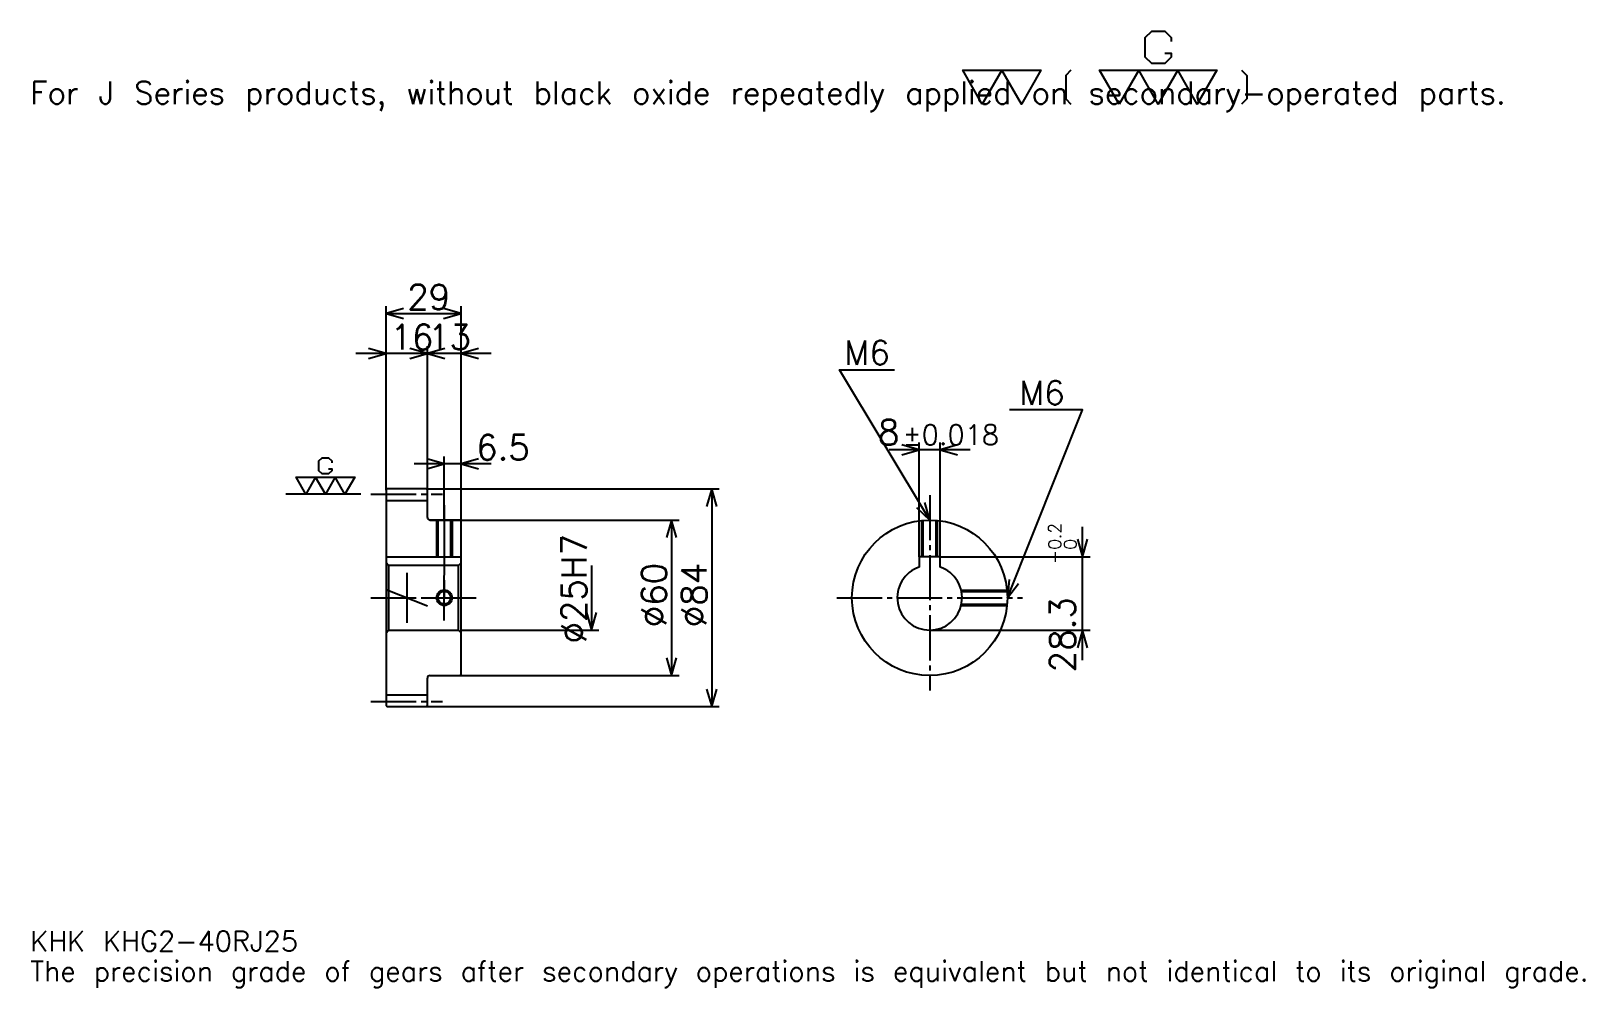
# Model space of a CAD drawing. Extents: x 20 to 620, y 7 to 376.
import ezdxf

# ---------------------------------------------------------------- set-up
doc = ezdxf.new("R2010")
doc.units = 0
doc.linetypes.add('DASHDOT', pattern=[23.217392, 17.413043, -1.934783, 1.934783, -1.934783])
doc.layers.get('0').update_dxf_attribs({"linetype": 'CONTINUOUS'})
doc.layers.add('DASHDOT', color=6, linetype='DASHDOT')
doc.styles.add('KANJI', font='TXT', dxfattribs={"bigfont": 'BIGFONT'})

msp = doc.modelspace()

# ---------------------------------------------------------------- linework, layer by layer
at = {"color": 5}
for p, q in [((156.717407, 199.684784), (156.717407, 270.304352)), ((185.717407, 199.684784), (185.717407, 270.304352)), ((156.717407, 267.402161), (185.717407, 267.402161)), ((172.717407, 199.684784), (172.717407, 254.826096)), ((184.326111, 251.92392), (145.108704, 251.92392)), ((197.326111, 251.92392), (161.108719, 251.92392)), ((362.630432, 173.484787), (362.630432, 217.67392)), ((370.630432, 173.484787), (370.630432, 217.67392)), ((179.217407, 199.684784), (179.217407, 212.260864)), ((382.239136, 214.771729), (351.021759, 214.771729)), ((197.326111, 209.358704), (167.608704, 209.358704)), ((156.717407, 199.184784), (156.717407, 199.684784)), ((172.217407, 199.684784), (185.717407, 199.684784)), ((172.717407, 199.184784), (172.717407, 199.684784)), ((179.217407, 187.684784), (179.217407, 199.684784)), ((179.217407, 187.684784), (179.217407, 199.684784)), ((185.717407, 199.684784), (285.358704, 199.684784)), ((185.717407, 187.184784), (185.717407, 199.684784)), ((282.456543, 199.684784), (282.456543, 115.684784)), ((173.717407, 187.684784), (185.717407, 187.684784)), ((185.717407, 187.684784), (269.880463, 187.684784)), ((266.978271, 187.684784), (266.978271, 127.684784)), ((425.652191, 133.576096), (425.652191, 185.093475)), ((236.021759, 170.184784), (236.021759, 145.184784)), ((370.630432, 173.484787), (428.554352, 173.484787)), ((185.717407, 145.184784), (238.923935, 145.184784)), ((366.630432, 145.184784), (428.554352, 145.184784)), ((173.717407, 127.684784), (185.717407, 127.684784)), ((185.717407, 127.684784), (269.880463, 127.684784)), ((172.217407, 115.684784), (185.717407, 115.684784)), ((185.717407, 115.684784), (285.358704, 115.684784))]:
    msp.add_line(p, q, dxfattribs=at)
at = {"color": 7}
for p, q in [((147.043488, 197.684784), (118.021759, 197.684784)), ((164.717407, 167.358704), (164.717407, 148.010864))]:
    msp.add_line(p, q, dxfattribs=at)
at = {"color": 4}
for p, q in [((156.717407, 195.184784), (172.717407, 195.184784)), ((156.717407, 173.484787), (185.717407, 173.484787)), ((157.717407, 170.184784), (157.717407, 145.184784)), ((184.717407, 170.184784), (185.717407, 171.184784)), ((184.717407, 145.184784), (185.717407, 144.184784)), ((156.717407, 120.184784), (172.717407, 120.184784))]:
    msp.add_line(p, q, dxfattribs=at)
at = {"color": 7}
for points in [[(457.382599, 367.879547), (459.897827, 367.879547), (459.897827, 366.370422), (457.382599, 363.855225), (452.352173, 363.855225), (449.836945, 366.370422), (449.836945, 373.916077), (452.352173, 376.431305), (457.382599, 376.431305), (459.897827, 373.916077), (459.897827, 372.406952)], [(386.956512, 348.260864), (379.410858, 361.339996), (409.593475, 361.339996), (402.047821, 348.260864), (394.502167, 361.339996), (386.956512, 348.260864)], [(421.163452, 361.339996), (419.151306, 359.32782), (419.151306, 350.273041), (421.163452, 348.260864)], [(439.776062, 348.260864), (432.230438, 361.339996), (477.504333, 361.339996), (469.958679, 348.260864), (462.413025, 361.339996), (454.867371, 348.260864), (447.321716, 361.339996), (439.776062, 348.260864)], [(487.062164, 361.339996), (489.074341, 359.32782), (489.074341, 350.273041), (487.062164, 348.260864)], [(134.564148, 207.494141), (135.821747, 207.494141), (135.821747, 206.739563), (134.564148, 205.481964), (132.048935, 205.481964), (130.791321, 206.739563), (130.791321, 210.51239), (132.048935, 211.770004), (134.564148, 211.770004), (135.821747, 210.51239), (135.821747, 209.757828)], [(125.760887, 197.684784), (121.98806, 204.22435), (144.625015, 204.22435), (140.852188, 197.684784), (137.079361, 204.22435), (133.306534, 197.684784), (129.533707, 204.22435), (125.760887, 197.684784)]]:
    msp.add_lwpolyline(points, dxfattribs=at)
at = {"color": 5}
for points in [[(163.489151, 269.336975), (156.717407, 267.402161), (163.489151, 265.467407)], [(178.945663, 265.467407), (185.717407, 267.402161), (178.945663, 269.336975)], [(149.945663, 249.989136), (156.717407, 251.92392), (149.945663, 253.858704)], [(165.945663, 249.989136), (172.717407, 251.92392), (165.945663, 253.858704)], [(179.489151, 253.858704), (172.717407, 251.92392), (179.489151, 249.989136)], [(192.489151, 253.858704), (185.717407, 251.92392), (192.489151, 249.989136)], [(366.630432, 187.684784), (331.804382, 245.728271), (353.086975, 245.728271)], [(396.630432, 157.684784), (425.652191, 230.25), (397.404358, 230.25)], [(355.858704, 212.836945), (362.630432, 214.771729), (355.858704, 216.706512)], [(377.402191, 216.706512), (370.630432, 214.771729), (377.402191, 212.836945)], [(172.445663, 207.42392), (179.217407, 209.358704), (172.445663, 211.293488)], [(192.489151, 211.293488), (185.717407, 209.358704), (192.489151, 207.42392)], [(284.391327, 192.91304), (282.456543, 199.684784), (280.521759, 192.91304)], [(361.487366, 192.496063), (366.630432, 187.684784), (364.805481, 194.486938)], [(268.913055, 180.91304), (266.978271, 187.684784), (265.043488, 180.91304)], [(423.717407, 180.256531), (425.652191, 173.484787), (427.586975, 180.256531)], [(397.348633, 164.690781), (396.630432, 157.684784), (400.941528, 163.253845)], [(234.086975, 151.956528), (236.021759, 145.184784), (237.956543, 151.956528)], [(427.586975, 138.41304), (425.652191, 145.184784), (423.717407, 138.41304)], [(265.043488, 134.456528), (266.978271, 127.684784), (268.913055, 134.456528)], [(280.521759, 122.456528), (282.456543, 115.684784), (284.391327, 122.456528)]]:
    msp.add_lwpolyline(points, dxfattribs=at)
at = {"color": 4}
for points in [[(172.717407, 188.684784), (172.717407, 199.184784), (172.217407, 199.684784), (157.217407, 199.684784), (156.717407, 199.184784), (156.717407, 144.184784)], [(173.717407, 127.684784), (185.217407, 127.684784), (185.717407, 128.184784), (185.717407, 187.184784), (185.217407, 187.684784), (173.717407, 187.684784)], [(176.217407, 187.684784), (176.217407, 173.484787)], [(176.757416, 187.684784), (176.757416, 173.484787)], [(181.677399, 187.684784), (181.677399, 173.484787)], [(182.217407, 187.684784), (182.217407, 173.484787)], [(363.630432, 173.484787), (363.630432, 187.534409)], [(364.170441, 173.484787), (364.170441, 187.583755)], [(369.090454, 173.484787), (369.090454, 187.583755)], [(369.630432, 173.484787), (369.630432, 187.534409)], [(156.717407, 144.184784), (157.717407, 145.184784), (184.717407, 145.184784), (184.717407, 170.184784), (157.717407, 170.184784), (156.717407, 171.184784)], [(370.630432, 169.527496), (370.630432, 173.484787), (362.630432, 173.484787), (362.630432, 169.527496)], [(378.765106, 160.684784), (396.480072, 160.684784)], [(378.885986, 160.144791), (396.529419, 160.144791)], [(378.765106, 154.684784), (396.480072, 154.684784)], [(378.885986, 155.224777), (396.529419, 155.224777)], [(156.717407, 144.184784), (156.717407, 116.184784), (157.217407, 115.684784), (172.217407, 115.684784), (172.717407, 116.184784), (172.717407, 126.684784)]]:
    msp.add_lwpolyline(points, dxfattribs=at)
for centre, radius in [((366.630432, 157.684784), 30), ((179.217407, 157.684784), 2.46)]:
    msp.add_circle(centre, radius, dxfattribs=at)
at = {"color": 7}
msp.add_circle((179.217407, 157.684784), 3, dxfattribs=at)
at = {"color": 4}
for centre, radius, start, end in [((173.717407, 188.684784), 1, 180, 270), ((366.630432, 157.684784), 12.5, 108.662925185, 71.337074815), ((173.717407, 126.684784), 1, 90, 180)]:
    msp.add_arc(centre, radius, start, end, dxfattribs=at)
at = {"layer": 'DASHDOT', "color": 7}
for p, q in [((150.913055, 197.684784), (178.521759, 197.684784)), ((366.630432, 197.358704), (366.630432, 121.880432)), ((179.217407, 187.684784), (179.217407, 157.684784)), ((150.913055, 157.684784), (191.521759, 157.684784)), ((156.717407, 160.836075), (172.717407, 154.533493)), ((330.826111, 157.684784), (402.434814, 157.684784)), ((150.913055, 117.684784), (178.521759, 117.684784))]:
    msp.add_line(p, q, dxfattribs=at)
for points in [[(179.217407, 193.489136), (179.217407, 167.680435)], [(179.217407, 148.880432), (179.217407, 166.489136)], [(170.413055, 157.684784), (188.021759, 157.684784)]]:
    msp.add_lwpolyline(points, dxfattribs=at)

# ---------------------------------------------------------------- texts
at = {"color": 7, "style": 'KANJI'}
for s, height, p in [('For J Series products, without black oxide repeatedly applied on secondary-operated parts.', 8.706522, (19.347826, 348.260864)), ('29', 9.673913, (164.929367, 268.950012)), ('16', 9.673913, (158.429367, 253.471741)), ('13', 9.673913, (172.929367, 253.471741)), ('M6', 9.286957, (333.739136, 247.663055)), ('M6', 9.286957, (401.273926, 232.184784)), ('8', 9.673913, (346.66156, 216.706512)), ('%%p0.018', 7.73913, (356.237549, 216.706512)), ('6.5', 9.673913, (191.521759, 210.906525)), ('KHK KHG2-40RJ25', 7.73913, (19.347826, 21.282608)), ('The precision grade of gears after secondary operations is equivalent but not identical to its original grade.', 7.73913, (19.347826, 9.673913))]:
    msp.add_text(s, height=height, dxfattribs=at).set_placement(p)
for s, height, p in [('%%c25H7', 9.673913, (234.086975, 140.029892)), ('0.2', 4.836957, (417.332642, 176.210907)), ('+', 4.836957, (417.332642, 170.793518)), ('0', 4.836957, (423.330444, 176.210907)), ('%%c60', 9.673913, (265.043488, 146.317932)), ('%%c84', 9.673913, (280.521759, 146.317932)), ('28.3', 9.673913, (422.750031, 128.92099))]:
    msp.add_text(s, height=height, rotation=90, dxfattribs=at).set_placement(p)

doc.saveas('drawing.dxf')
